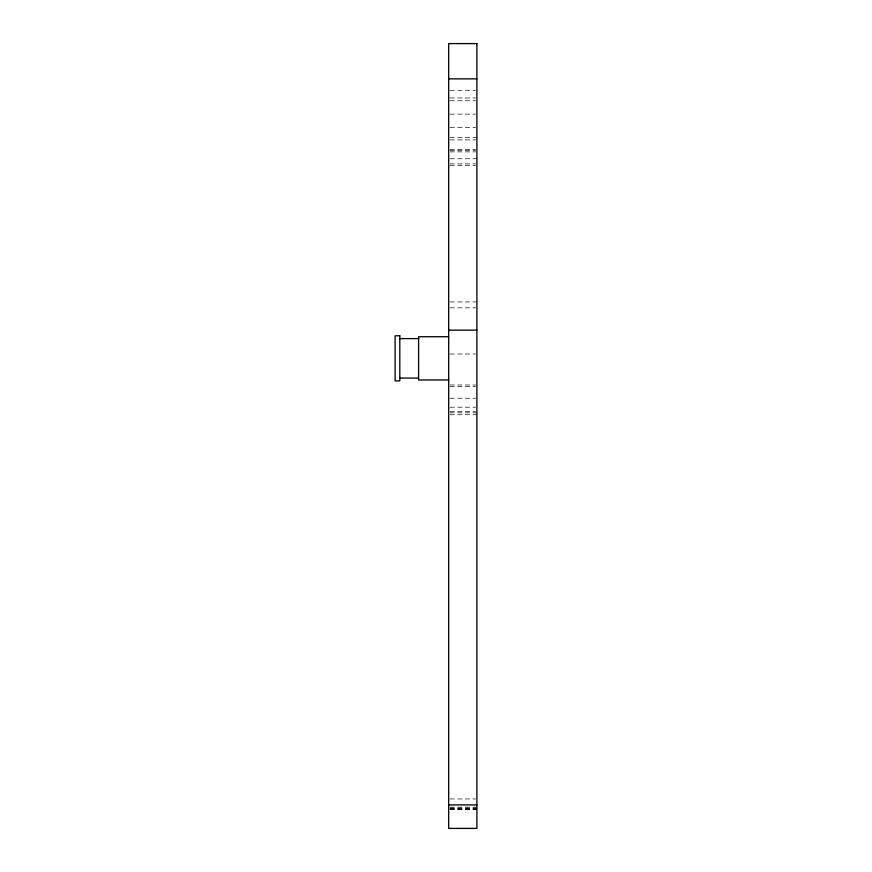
<?xml version="1.0" encoding="UTF-8"?>
<svg xmlns="http://www.w3.org/2000/svg" width="872" height="872" viewBox="0 0 872 872"><rect width="100%" height="100%" fill="white"/><g stroke="black" fill="none" stroke-linecap="round" stroke-linejoin="round"><path stroke-width="0.65" stroke-dasharray="4.36 3.27" d="M450.039 90.601L475.556 90.601M450.039 97.98L475.556 97.98M450.039 100.771L475.556 100.771M450.039 114.112L475.556 114.112M450.039 127.443L475.556 127.443M450.039 137.613L476.897 137.613M450.039 139.88L475.556 139.88M450.039 149.363L475.556 149.363M450.039 150.551L475.556 150.551M450.039 151.87L475.556 151.87M450.039 158.748L476.897 158.748M450.039 163.892L475.556 163.892M450.039 165.647L475.556 165.647M450.039 301.941L476.897 301.941M450.039 307.827L475.556 307.827M450.039 354.01L475.556 354.01M450.039 384.999L475.556 384.999M450.039 386.558L475.556 386.558M450.039 398.232L475.556 398.232M450.039 407.202L475.556 407.202M450.039 411.508L475.556 411.508M450.039 412.838L476.897 412.838M450.039 414.756L476.897 414.756M450.039 798.97L475.556 798.97M450.039 807.167L476.897 807.167M450.039 808.104L476.897 808.104M450.039 808.824L476.897 808.824M450.039 809.281L476.897 809.281M450.039 809.434L476.897 809.434"/><path stroke-width="1.31" d="M448.688 78.851L476.897 78.851M448.688 330.15L476.897 330.15M448.688 336.734L418.604 336.734L418.604 379.974L448.688 379.974M399.801 338.608L418.604 338.608M399.801 378.088L418.604 378.088M448.688 804.9L476.897 804.9M476.897 43.6L448.688 43.6L448.688 828.4L476.897 828.4L476.897 43.6M399.801 335.785L395.103 335.785L395.103 380.911L399.801 380.911L399.801 335.785"/></g></svg>
